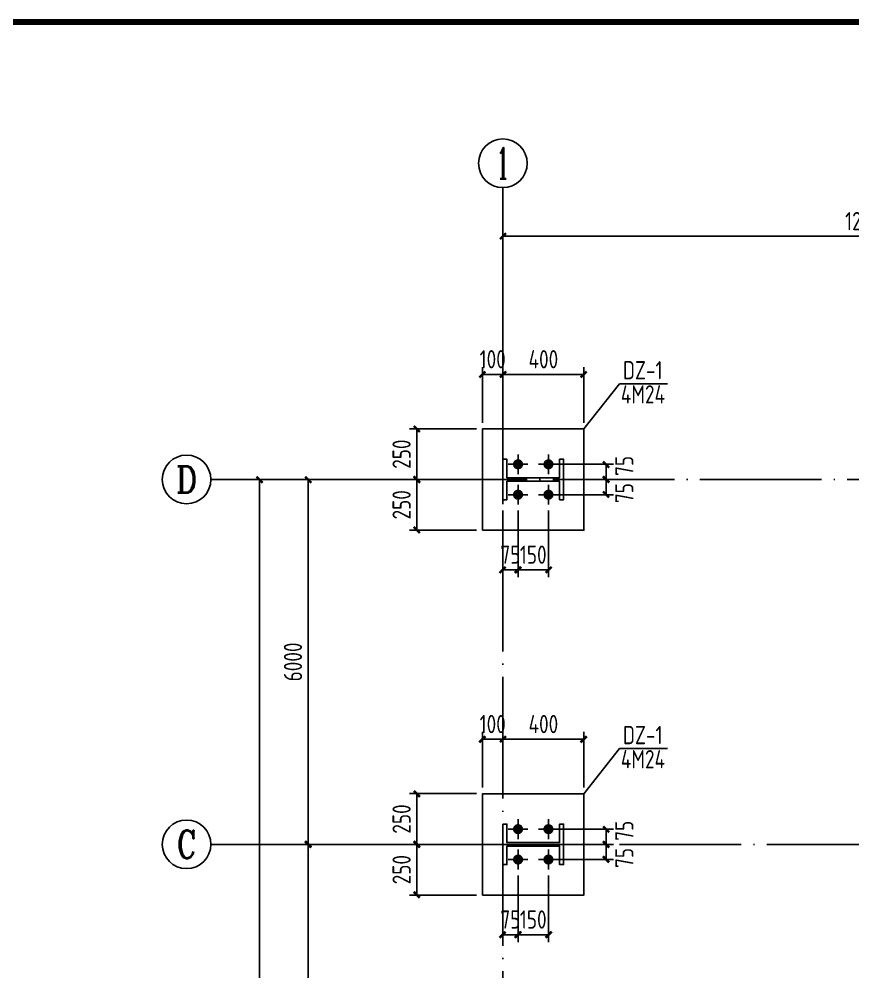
# Model space of a CAD drawing. Header units: millimetres. Extents: x 865974 to 875117, y 41124 to 44891.
# Drawn here: x 867180.5 to 867317.6, y 41551.4 to 41708.1 of the extents above; entities that cross this region are included whole.
import ezdxf
from ezdxf.enums import TextEntityAlignment as Align

# ---------------------------------------------------------------- set-up
doc = ezdxf.new("R2010")
doc.units = ezdxf.units.MM
doc.header["$LTSCALE"] = 1000
doc.header["$MEASUREMENT"] = 0
doc.linetypes.add('DOTE', pattern=[2.42, 2, -0.2, 0.02, -0.2])
for name, color, linetype in [('AXIS', 3, 'Continuous'), ('AXIS_TEXT', 7, 'Continuous'), ('DIM', 7, 'Continuous'), ('DOTE', 1, 'DOTE'), ('M_Prof', 2, 'Continuous'), ('柱集中标注', 2, 'Continuous'), ('标注', 7, 'Continuous'), ('檩条', 34, 'Continuous')]:
    doc.layers.add(name, color=color, linetype=linetype)
doc.styles.add('_TCH_AXIS', font='COMPLEX', dxfattribs={"bigfont": 'GBCBIG'})
doc.styles.add('COMPLEX', font='COMPLEX')
doc.styles.add('GBHZ', font='gbenor.shx', dxfattribs={"width": 0.9, "bigfont": 'gbcbig.shx'})
doc.dimstyles.new('Y100', dxfattribs={"dimscale": 0, "dimtxt": 3, "dimasz": 0.01, "dimexe": 1.2, "dimexo": 2, "dimgap": 1, "dimtad": 1, "dimdec": 0, "dimlfac": 100, "dimzin": 0, "dimdsep": 46, "dimtxsty": 'GBHZ', "dimblk": 'DX', "dimcen": 0.09, "dimdle": 1, "dimclrd": 7, "dimclre": 7, "dimclrt": 7, "dimadec": 0, "dimazin": 0, "dimtfac": 1, "dimtdec": 0, "dimtix": 1, "dimtmove": 2, "dimatfit": 3, "dimldrblk": 'DX', "dimfxl": 0, "dimtolj": 1, "dimtzin": 0, "dimarcsym": 0})
doc.dimstyles.new('Y30', dxfattribs={"dimscale": 0, "dimtxt": 3, "dimasz": 0.01, "dimexe": 1.2, "dimexo": 1, "dimgap": 1, "dimtad": 1, "dimdec": 0, "dimlfac": 30, "dimzin": 0, "dimdsep": 46, "dimtxsty": 'GBHZ', "dimblk1": 'DX', "dimblk2": 'DX', "dimsah": 1, "dimcen": 0.09, "dimdle": 1, "dimadec": 0, "dimazin": 0, "dimtfac": 1, "dimtdec": 0, "dimtix": 1, "dimtmove": 2, "dimatfit": 3, "dimldrblk": 'DX', "dimfxl": 0, "dimtolj": 1, "dimtzin": 0, "dimarcsym": 0})

# ---------------------------------------------------------------- blocks, each defined once
blk = doc.blocks.new('_AXISO')
blk.add_circle((0, 0), 0.5)
at = {"layer": 'AXIS_TEXT', "style": 'COMPLEX', "width": 1.041667}
blk.add_attdef('A', text='', height=0.56, dxfattribs=at).set_placement((-0.25, -0.28), (0.25, -0.28), align=Align.FIT)
blk = doc.blocks.new('DX')
at = {"color": 0, "linetype": 'ByBlock', "const_width": 40}
blk.add_lwpolyline([(-54, -51), (46, 49)], dxfattribs=at)
blk = doc.blocks.new('*D611')
at = {"layer": 'Defpoints', "color": 0, "transparency": 16777216}
for p in [(867228.07, 41572.38), (867244.07, 41572.38), (867244.07, 41512.38)]:
    blk.add_point(p, dxfattribs=at)
at = {"layer": '标注', "color": 7, "lineweight": -2, "transparency": 16777216}
for p, q in [((867242.07, 41572.38), (867226.87, 41572.38)), ((867228.07, 41512.39), (867228.07, 41572.37)), ((867242.07, 41512.38), (867226.87, 41512.38))]:
    blk.add_line(p, q, dxfattribs=at)
at = {"layer": '标注', "color": 7, "lineweight": -2, "transparency": 16777216, "xscale": 0.01, "yscale": 0.01, "zscale": 0.01}
for p, rotation in [((867228.07, 41572.38), 90), ((867228.07, 41512.38), 270)]:
    blk.add_blockref('DX', p, dxfattribs=dict(at, rotation=rotation))
at = {"layer": '标注', "color": 7, "transparency": 16777216, "insert": (867225.57, 41542.38), "char_height": 3, "attachment_point": 5, "rotation": 90, "style": 'GBHZ'}
blk.add_mtext('\\A1;6000', dxfattribs=at)
blk = doc.blocks.new('*D612')
at = {"layer": 'Defpoints', "color": 0, "transparency": 16777216}
for p in [(867228.07, 41632.38), (867244.07, 41632.38), (867244.07, 41572.38)]:
    blk.add_point(p, dxfattribs=at)
at = {"layer": '标注', "color": 7, "lineweight": -2, "transparency": 16777216}
for p, q in [((867242.07, 41632.38), (867226.87, 41632.38)), ((867228.07, 41572.39), (867228.07, 41632.37)), ((867242.07, 41572.38), (867226.87, 41572.38))]:
    blk.add_line(p, q, dxfattribs=at)
at = {"layer": '标注', "color": 7, "lineweight": -2, "transparency": 16777216, "xscale": 0.01, "yscale": 0.01, "zscale": 0.01}
for p, rotation in [((867228.07, 41632.38), 90), ((867228.07, 41572.38), 270)]:
    blk.add_blockref('DX', p, dxfattribs=dict(at, rotation=rotation))
at = {"layer": '标注', "color": 7, "transparency": 16777216, "insert": (867225.57, 41602.38), "char_height": 3, "attachment_point": 5, "rotation": 90, "style": 'GBHZ'}
blk.add_mtext('\\A1;6000', dxfattribs=at)
blk = doc.blocks.new('*D613')
at = {"layer": 'Defpoints', "color": 0, "transparency": 16777216}
for p in [(867244.07, 41632.38), (867220.07, 41452.38), (867244.07, 41452.38)]:
    blk.add_point(p, dxfattribs=at)
at = {"layer": '标注', "color": 7, "lineweight": -2, "transparency": 16777216}
for p, q in [((867242.07, 41632.38), (867218.87, 41632.38)), ((867220.07, 41632.37), (867220.07, 41452.39)), ((867242.07, 41452.38), (867218.87, 41452.38))]:
    blk.add_line(p, q, dxfattribs=at)
at = {"layer": '标注', "color": 7, "lineweight": -2, "transparency": 16777216, "xscale": 0.01, "yscale": 0.01, "zscale": 0.01}
for p, rotation in [((867220.07, 41632.38), 90), ((867220.07, 41452.38), 270)]:
    blk.add_blockref('DX', p, dxfattribs=dict(at, rotation=rotation))
at = {"layer": '标注', "color": 7, "transparency": 16777216, "insert": (867217.57, 41542.38), "char_height": 3, "attachment_point": 5, "rotation": 90, "style": 'GBHZ'}
blk.add_mtext('\\A1;18000', dxfattribs=at)
blk = doc.blocks.new('*D619')
at = {"layer": 'Defpoints', "color": 0, "transparency": 16777216}
for p in [(867380.07, 41672.38), (867260.07, 41650.05), (867380.07, 41650.05)]:
    blk.add_point(p, dxfattribs=at)
at = {"layer": '标注', "color": 7, "lineweight": -2, "transparency": 16777216}
for p, q in [((867260.07, 41652.05), (867260.07, 41673.58)), ((867380.07, 41652.05), (867380.07, 41673.58)), ((867260.08, 41672.38), (867380.06, 41672.38))]:
    blk.add_line(p, q, dxfattribs=at)
at = {"layer": '标注', "color": 7, "lineweight": -2, "transparency": 16777216, "xscale": 0.01, "yscale": 0.01, "zscale": 0.01, "rotation": 180}
blk.add_blockref('DX', (867260.07, 41672.38), dxfattribs=at)
at = {"layer": '标注', "color": 7, "lineweight": -2, "transparency": 16777216, "xscale": 0.01, "yscale": 0.01, "zscale": 0.01}
blk.add_blockref('DX', (867380.07, 41672.38), dxfattribs=at)
at = {"layer": '标注', "color": 7, "transparency": 16777216, "insert": (867320.07, 41674.88), "char_height": 3, "attachment_point": 5, "style": 'GBHZ'}
blk.add_mtext('\\A1;12000', dxfattribs=at)
blk = doc.blocks.new('*D715')
at = {"layer": 'Defpoints', "color": 0, "transparency": 16777216}
for p in [(867260.07, 41589.66), (867260.07, 41580.72), (867273.41, 41580.72)]:
    blk.add_point(p, dxfattribs=at)
at = {"layer": 'DIM', "color": 0, "lineweight": -2, "transparency": 16777216}
for p, q in [((867260.07, 41581.72), (867260.07, 41590.86)), ((867273.4, 41589.66), (867260.08, 41589.66)), ((867273.41, 41581.72), (867273.41, 41590.86))]:
    blk.add_line(p, q, dxfattribs=at)
at = {"layer": 'DIM', "color": 0, "lineweight": -2, "transparency": 16777216, "xscale": 0.01, "yscale": 0.01, "zscale": 0.01, "rotation": 180}
blk.add_blockref('DX', (867260.07, 41589.66), dxfattribs=at)
at = {"layer": 'DIM', "color": 0, "lineweight": -2, "transparency": 16777216, "xscale": 0.01, "yscale": 0.01, "zscale": 0.01}
blk.add_blockref('DX', (867273.41, 41589.66), dxfattribs=at)
at = {"layer": 'DIM', "color": 0, "transparency": 16777216, "insert": (867266.74, 41592.16), "char_height": 3, "attachment_point": 5, "style": 'GBHZ'}
blk.add_mtext('\\A1;400', dxfattribs=at)
blk = doc.blocks.new('*D716')
at = {"layer": 'Defpoints', "color": 0, "transparency": 16777216}
for p in [(867256.74, 41589.66), (867256.74, 41580.72), (867260.07, 41580.72)]:
    blk.add_point(p, dxfattribs=at)
at = {"layer": 'DIM', "color": 0, "lineweight": -2, "transparency": 16777216}
for p, q in [((867256.73, 41589.66), (867256.72, 41589.66)), ((867256.74, 41581.72), (867256.74, 41590.86)), ((867260.07, 41589.66), (867256.74, 41589.66)), ((867260.07, 41581.72), (867260.07, 41590.86)), ((867260.08, 41589.66), (867260.09, 41589.66))]:
    blk.add_line(p, q, dxfattribs=at)
at = {"layer": 'DIM', "color": 0, "lineweight": -2, "transparency": 16777216, "xscale": 0.01, "yscale": 0.01, "zscale": 0.01}
blk.add_blockref('DX', (867256.74, 41589.66), dxfattribs=at)
at = {"layer": 'DIM', "color": 0, "lineweight": -2, "transparency": 16777216, "xscale": 0.01, "yscale": 0.01, "zscale": 0.01, "rotation": 180}
blk.add_blockref('DX', (867260.07, 41589.66), dxfattribs=at)
at = {"layer": 'DIM', "color": 0, "transparency": 16777216, "insert": (867258.41, 41592.16), "char_height": 3, "attachment_point": 5, "style": 'GBHZ'}
blk.add_mtext('\\A1;100', dxfattribs=at)
blk = doc.blocks.new('*D717')
at = {"layer": 'Defpoints', "color": 0, "transparency": 16777216}
for p in [(867256.74, 41580.72), (867245.93, 41572.38), (867256.74, 41572.38)]:
    blk.add_point(p, dxfattribs=at)
at = {"layer": 'DIM', "color": 0, "lineweight": -2, "transparency": 16777216}
for p, q in [((867255.74, 41580.72), (867244.73, 41580.72)), ((867245.93, 41580.71), (867245.93, 41572.39)), ((867255.74, 41572.38), (867244.73, 41572.38))]:
    blk.add_line(p, q, dxfattribs=at)
at = {"layer": 'DIM', "color": 0, "lineweight": -2, "transparency": 16777216, "xscale": 0.01, "yscale": 0.01, "zscale": 0.01}
for p, rotation in [((867245.93, 41580.72), 90), ((867245.93, 41572.38), 270)]:
    blk.add_blockref('DX', p, dxfattribs=dict(at, rotation=rotation))
at = {"layer": 'DIM', "color": 0, "transparency": 16777216, "insert": (867243.43, 41576.55), "char_height": 3, "attachment_point": 5, "rotation": 90, "style": 'GBHZ'}
blk.add_mtext('\\A1;250', dxfattribs=at)
blk = doc.blocks.new('*D718')
at = {"layer": 'Defpoints', "color": 0, "transparency": 16777216}
for p in [(867256.74, 41572.38), (867245.93, 41564.05), (867256.74, 41564.05)]:
    blk.add_point(p, dxfattribs=at)
at = {"layer": 'DIM', "color": 0, "lineweight": -2, "transparency": 16777216}
for p, q in [((867255.74, 41572.38), (867244.73, 41572.38)), ((867245.93, 41572.37), (867245.93, 41564.06)), ((867255.74, 41564.05), (867244.73, 41564.05))]:
    blk.add_line(p, q, dxfattribs=at)
at = {"layer": 'DIM', "color": 0, "lineweight": -2, "transparency": 16777216, "xscale": 0.01, "yscale": 0.01, "zscale": 0.01}
for p, rotation in [((867245.93, 41572.38), 90), ((867245.93, 41564.05), 270)]:
    blk.add_blockref('DX', p, dxfattribs=dict(at, rotation=rotation))
at = {"layer": 'DIM', "color": 0, "transparency": 16777216, "insert": (867243.43, 41568.22), "char_height": 3, "attachment_point": 5, "rotation": 90, "style": 'GBHZ'}
blk.add_mtext('\\A1;250', dxfattribs=at)
blk = doc.blocks.new('*D719')
at = {"layer": 'Defpoints', "color": 0, "transparency": 16777216}
for p in [(867268.01, 41574.88), (867277.05, 41574.88), (867268.01, 41572.38)]:
    blk.add_point(p, dxfattribs=at)
at = {"layer": 'DIM', "color": 0, "lineweight": -2, "transparency": 16777216}
for p, q in [((867269.01, 41574.88), (867278.25, 41574.88)), ((867277.05, 41572.39), (867277.05, 41574.87)), ((867269.01, 41572.38), (867278.25, 41572.38))]:
    blk.add_line(p, q, dxfattribs=at)
at = {"layer": 'DIM', "color": 0, "lineweight": -2, "transparency": 16777216, "xscale": 0.01, "yscale": 0.01, "zscale": 0.01}
for p, rotation in [((867277.05, 41574.88), 90), ((867277.05, 41572.38), 270)]:
    blk.add_blockref('DX', p, dxfattribs=dict(at, rotation=rotation))
at = {"layer": 'DIM', "color": 0, "transparency": 16777216, "insert": (867280.05, 41574.62), "char_height": 3, "attachment_point": 5, "rotation": 90, "style": 'GBHZ'}
blk.add_mtext('\\A1;75', dxfattribs=at)
blk = doc.blocks.new('*D720')
at = {"layer": 'Defpoints', "color": 0, "transparency": 16777216}
for p in [(867268.01, 41572.38), (867268.01, 41569.88), (867277.05, 41569.88)]:
    blk.add_point(p, dxfattribs=at)
at = {"layer": 'DIM', "color": 0, "lineweight": -2, "transparency": 16777216}
for p, q in [((867269.01, 41572.38), (867278.25, 41572.38)), ((867277.05, 41572.37), (867277.05, 41569.89)), ((867269.01, 41569.88), (867278.25, 41569.88))]:
    blk.add_line(p, q, dxfattribs=at)
at = {"layer": 'DIM', "color": 0, "lineweight": -2, "transparency": 16777216, "xscale": 0.01, "yscale": 0.01, "zscale": 0.01}
for p, rotation in [((867277.05, 41572.38), 90), ((867277.05, 41569.88), 270)]:
    blk.add_blockref('DX', p, dxfattribs=dict(at, rotation=rotation))
at = {"layer": 'DIM', "color": 0, "transparency": 16777216, "insert": (867280.05, 41570.15), "char_height": 3, "attachment_point": 5, "rotation": 90, "style": 'GBHZ'}
blk.add_mtext('\\A1;75', dxfattribs=at)
blk = doc.blocks.new('*D721')
at = {"layer": 'Defpoints', "color": 0, "transparency": 16777216}
for p in [(867262.57, 41568.26), (867267.57, 41568.26), (867262.57, 41557.52)]:
    blk.add_point(p, dxfattribs=at)
at = {"layer": '标注', "color": 0, "lineweight": -2, "transparency": 16777216}
for p, q in [((867262.57, 41567.26), (867262.57, 41556.32)), ((867267.57, 41567.26), (867267.57, 41556.32)), ((867262.56, 41557.52), (867262.55, 41557.52)), ((867267.57, 41557.52), (867262.57, 41557.52)), ((867267.58, 41557.52), (867267.59, 41557.52))]:
    blk.add_line(p, q, dxfattribs=at)
at = {"layer": '标注', "color": 0, "lineweight": -2, "transparency": 16777216, "xscale": 0.01, "yscale": 0.01, "zscale": 0.01}
blk.add_blockref('DX', (867262.57, 41557.52), dxfattribs=at)
at = {"layer": '标注', "color": 0, "lineweight": -2, "transparency": 16777216, "xscale": 0.01, "yscale": 0.01, "zscale": 0.01, "rotation": 180}
blk.add_blockref('DX', (867267.57, 41557.52), dxfattribs=at)
at = {"layer": '标注', "color": 0, "transparency": 16777216, "insert": (867265.07, 41560.02), "char_height": 3, "attachment_point": 5, "style": 'GBHZ'}
blk.add_mtext('\\A1;150', dxfattribs=at)
blk = doc.blocks.new('*D722')
at = {"layer": 'Defpoints', "color": 0, "transparency": 16777216}
for p in [(867260.07, 41568.26), (867262.57, 41568.26), (867260.07, 41557.52)]:
    blk.add_point(p, dxfattribs=at)
at = {"layer": '标注', "color": 0, "lineweight": -2, "transparency": 16777216}
for p, q in [((867260.07, 41567.26), (867260.07, 41556.32)), ((867262.57, 41567.26), (867262.57, 41556.32)), ((867260.06, 41557.52), (867260.05, 41557.52)), ((867262.57, 41557.52), (867260.07, 41557.52)), ((867262.58, 41557.52), (867262.59, 41557.52))]:
    blk.add_line(p, q, dxfattribs=at)
at = {"layer": '标注', "color": 0, "lineweight": -2, "transparency": 16777216, "xscale": 0.01, "yscale": 0.01, "zscale": 0.01}
blk.add_blockref('DX', (867260.07, 41557.52), dxfattribs=at)
at = {"layer": '标注', "color": 0, "lineweight": -2, "transparency": 16777216, "xscale": 0.01, "yscale": 0.01, "zscale": 0.01, "rotation": 180}
blk.add_blockref('DX', (867262.57, 41557.52), dxfattribs=at)
at = {"layer": '标注', "color": 0, "transparency": 16777216, "insert": (867261.32, 41560.02), "char_height": 3, "attachment_point": 5, "style": 'GBHZ'}
blk.add_mtext('\\A1;75', dxfattribs=at)
blk = doc.blocks.new('*D731')
at = {"layer": 'Defpoints', "color": 0, "transparency": 16777216}
for p in [(867260.07, 41649.66), (867260.07, 41640.72), (867273.41, 41640.72)]:
    blk.add_point(p, dxfattribs=at)
at = {"layer": 'DIM', "color": 0, "lineweight": -2, "transparency": 16777216}
for p, q in [((867260.07, 41641.72), (867260.07, 41650.86)), ((867273.41, 41641.72), (867273.41, 41650.86)), ((867273.4, 41649.66), (867260.08, 41649.66))]:
    blk.add_line(p, q, dxfattribs=at)
at = {"layer": 'DIM', "color": 0, "lineweight": -2, "transparency": 16777216, "xscale": 0.01, "yscale": 0.01, "zscale": 0.01, "rotation": 180}
blk.add_blockref('DX', (867260.07, 41649.66), dxfattribs=at)
at = {"layer": 'DIM', "color": 0, "lineweight": -2, "transparency": 16777216, "xscale": 0.01, "yscale": 0.01, "zscale": 0.01}
blk.add_blockref('DX', (867273.41, 41649.66), dxfattribs=at)
at = {"layer": 'DIM', "color": 0, "transparency": 16777216, "insert": (867266.74, 41652.16), "char_height": 3, "attachment_point": 5, "style": 'GBHZ'}
blk.add_mtext('\\A1;400', dxfattribs=at)
blk = doc.blocks.new('*D732')
at = {"layer": 'Defpoints', "color": 0, "transparency": 16777216}
for p in [(867256.74, 41649.66), (867256.74, 41640.72), (867260.07, 41640.72)]:
    blk.add_point(p, dxfattribs=at)
at = {"layer": 'DIM', "color": 0, "lineweight": -2, "transparency": 16777216}
for p, q in [((867256.74, 41641.72), (867256.74, 41650.86)), ((867260.07, 41641.72), (867260.07, 41650.86)), ((867256.73, 41649.66), (867256.72, 41649.66)), ((867260.07, 41649.66), (867256.74, 41649.66)), ((867260.08, 41649.66), (867260.09, 41649.66))]:
    blk.add_line(p, q, dxfattribs=at)
at = {"layer": 'DIM', "color": 0, "lineweight": -2, "transparency": 16777216, "xscale": 0.01, "yscale": 0.01, "zscale": 0.01}
blk.add_blockref('DX', (867256.74, 41649.66), dxfattribs=at)
at = {"layer": 'DIM', "color": 0, "lineweight": -2, "transparency": 16777216, "xscale": 0.01, "yscale": 0.01, "zscale": 0.01, "rotation": 180}
blk.add_blockref('DX', (867260.07, 41649.66), dxfattribs=at)
at = {"layer": 'DIM', "color": 0, "transparency": 16777216, "insert": (867258.41, 41652.16), "char_height": 3, "attachment_point": 5, "style": 'GBHZ'}
blk.add_mtext('\\A1;100', dxfattribs=at)
blk = doc.blocks.new('*D733')
at = {"layer": 'Defpoints', "color": 0, "transparency": 16777216}
for p in [(867256.74, 41640.72), (867245.93, 41632.38), (867256.74, 41632.38)]:
    blk.add_point(p, dxfattribs=at)
at = {"layer": 'DIM', "color": 0, "lineweight": -2, "transparency": 16777216}
for p, q in [((867255.74, 41640.72), (867244.73, 41640.72)), ((867245.93, 41640.71), (867245.93, 41632.39)), ((867255.74, 41632.38), (867244.73, 41632.38))]:
    blk.add_line(p, q, dxfattribs=at)
at = {"layer": 'DIM', "color": 0, "lineweight": -2, "transparency": 16777216, "xscale": 0.01, "yscale": 0.01, "zscale": 0.01}
for p, rotation in [((867245.93, 41640.72), 90), ((867245.93, 41632.38), 270)]:
    blk.add_blockref('DX', p, dxfattribs=dict(at, rotation=rotation))
at = {"layer": 'DIM', "color": 0, "transparency": 16777216, "insert": (867243.43, 41636.55), "char_height": 3, "attachment_point": 5, "rotation": 90, "style": 'GBHZ'}
blk.add_mtext('\\A1;250', dxfattribs=at)
blk = doc.blocks.new('*D734')
at = {"layer": 'Defpoints', "color": 0, "transparency": 16777216}
for p in [(867256.74, 41632.38), (867245.93, 41624.05), (867256.74, 41624.05)]:
    blk.add_point(p, dxfattribs=at)
at = {"layer": 'DIM', "color": 0, "lineweight": -2, "transparency": 16777216}
for p, q in [((867255.74, 41632.38), (867244.73, 41632.38)), ((867245.93, 41632.37), (867245.93, 41624.06)), ((867255.74, 41624.05), (867244.73, 41624.05))]:
    blk.add_line(p, q, dxfattribs=at)
at = {"layer": 'DIM', "color": 0, "lineweight": -2, "transparency": 16777216, "xscale": 0.01, "yscale": 0.01, "zscale": 0.01}
for p, rotation in [((867245.93, 41632.38), 90), ((867245.93, 41624.05), 270)]:
    blk.add_blockref('DX', p, dxfattribs=dict(at, rotation=rotation))
at = {"layer": 'DIM', "color": 0, "transparency": 16777216, "insert": (867243.43, 41628.22), "char_height": 3, "attachment_point": 5, "rotation": 90, "style": 'GBHZ'}
blk.add_mtext('\\A1;250', dxfattribs=at)
blk = doc.blocks.new('*D735')
at = {"layer": 'Defpoints', "color": 0, "transparency": 16777216}
for p in [(867268.01, 41634.88), (867277.05, 41634.88), (867268.01, 41632.38)]:
    blk.add_point(p, dxfattribs=at)
at = {"layer": 'DIM', "color": 0, "lineweight": -2, "transparency": 16777216}
for p, q in [((867269.01, 41634.88), (867278.25, 41634.88)), ((867277.05, 41632.39), (867277.05, 41634.87)), ((867269.01, 41632.38), (867278.25, 41632.38))]:
    blk.add_line(p, q, dxfattribs=at)
at = {"layer": 'DIM', "color": 0, "lineweight": -2, "transparency": 16777216, "xscale": 0.01, "yscale": 0.01, "zscale": 0.01}
for p, rotation in [((867277.05, 41634.88), 90), ((867277.05, 41632.38), 270)]:
    blk.add_blockref('DX', p, dxfattribs=dict(at, rotation=rotation))
at = {"layer": 'DIM', "color": 0, "transparency": 16777216, "insert": (867280.05, 41634.62), "char_height": 3, "attachment_point": 5, "rotation": 90, "style": 'GBHZ'}
blk.add_mtext('\\A1;75', dxfattribs=at)
blk = doc.blocks.new('*D736')
at = {"layer": 'Defpoints', "color": 0, "transparency": 16777216}
for p in [(867268.01, 41632.38), (867268.01, 41629.88), (867277.05, 41629.88)]:
    blk.add_point(p, dxfattribs=at)
at = {"layer": 'DIM', "color": 0, "lineweight": -2, "transparency": 16777216}
for p, q in [((867269.01, 41632.38), (867278.25, 41632.38)), ((867277.05, 41632.37), (867277.05, 41629.89)), ((867269.01, 41629.88), (867278.25, 41629.88))]:
    blk.add_line(p, q, dxfattribs=at)
at = {"layer": 'DIM', "color": 0, "lineweight": -2, "transparency": 16777216, "xscale": 0.01, "yscale": 0.01, "zscale": 0.01}
for p, rotation in [((867277.05, 41632.38), 90), ((867277.05, 41629.88), 270)]:
    blk.add_blockref('DX', p, dxfattribs=dict(at, rotation=rotation))
at = {"layer": 'DIM', "color": 0, "transparency": 16777216, "insert": (867280.05, 41630.15), "char_height": 3, "attachment_point": 5, "rotation": 90, "style": 'GBHZ'}
blk.add_mtext('\\A1;75', dxfattribs=at)
blk = doc.blocks.new('*D737')
at = {"layer": 'Defpoints', "color": 0, "transparency": 16777216}
for p in [(867262.57, 41628.26), (867267.57, 41628.26), (867262.57, 41617.52)]:
    blk.add_point(p, dxfattribs=at)
at = {"layer": '标注', "color": 0, "lineweight": -2, "transparency": 16777216}
for p, q in [((867262.57, 41627.26), (867262.57, 41616.32)), ((867267.57, 41627.26), (867267.57, 41616.32)), ((867262.56, 41617.52), (867262.55, 41617.52)), ((867267.57, 41617.52), (867262.57, 41617.52)), ((867267.58, 41617.52), (867267.59, 41617.52))]:
    blk.add_line(p, q, dxfattribs=at)
at = {"layer": '标注', "color": 0, "lineweight": -2, "transparency": 16777216, "xscale": 0.01, "yscale": 0.01, "zscale": 0.01}
blk.add_blockref('DX', (867262.57, 41617.52), dxfattribs=at)
at = {"layer": '标注', "color": 0, "lineweight": -2, "transparency": 16777216, "xscale": 0.01, "yscale": 0.01, "zscale": 0.01, "rotation": 180}
blk.add_blockref('DX', (867267.57, 41617.52), dxfattribs=at)
at = {"layer": '标注', "color": 0, "transparency": 16777216, "insert": (867265.07, 41620.02), "char_height": 3, "attachment_point": 5, "style": 'GBHZ'}
blk.add_mtext('\\A1;150', dxfattribs=at)
blk = doc.blocks.new('*D738')
at = {"layer": 'Defpoints', "color": 0, "transparency": 16777216}
for p in [(867260.07, 41628.26), (867262.57, 41628.26), (867260.07, 41617.52)]:
    blk.add_point(p, dxfattribs=at)
at = {"layer": '标注', "color": 0, "lineweight": -2, "transparency": 16777216}
for p, q in [((867260.07, 41627.26), (867260.07, 41616.32)), ((867262.57, 41627.26), (867262.57, 41616.32)), ((867260.06, 41617.52), (867260.05, 41617.52)), ((867262.57, 41617.52), (867260.07, 41617.52)), ((867262.58, 41617.52), (867262.59, 41617.52))]:
    blk.add_line(p, q, dxfattribs=at)
at = {"layer": '标注', "color": 0, "lineweight": -2, "transparency": 16777216, "xscale": 0.01, "yscale": 0.01, "zscale": 0.01}
blk.add_blockref('DX', (867260.07, 41617.52), dxfattribs=at)
at = {"layer": '标注', "color": 0, "lineweight": -2, "transparency": 16777216, "xscale": 0.01, "yscale": 0.01, "zscale": 0.01, "rotation": 180}
blk.add_blockref('DX', (867262.57, 41617.52), dxfattribs=at)
at = {"layer": '标注', "color": 0, "transparency": 16777216, "insert": (867261.32, 41620.02), "char_height": 3, "attachment_point": 5, "style": 'GBHZ'}
blk.add_mtext('\\A1;75', dxfattribs=at)

msp = doc.modelspace()

# ---------------------------------------------------------------- linework, layer by layer
for p, q in [((867262.575, 41633.259), (867262.575, 41636.509)), ((867267.575, 41633.259), (867267.575, 41636.509)), ((867260.95, 41634.884), (867264.2, 41634.884)), ((867265.95, 41634.884), (867269.2, 41634.884)), ((867262.575, 41628.259), (867262.575, 41631.509)), ((867267.575, 41628.259), (867267.575, 41631.509)), ((867260.95, 41629.884), (867264.2, 41629.884)), ((867265.95, 41629.884), (867269.2, 41629.884)), ((867262.575, 41573.259), (867262.575, 41576.509)), ((867267.575, 41573.259), (867267.575, 41576.509)), ((867260.95, 41574.884), (867264.2, 41574.884)), ((867265.95, 41574.884), (867269.2, 41574.884)), ((867262.575, 41568.259), (867262.575, 41571.509)), ((867267.575, 41568.259), (867267.575, 41571.509)), ((867260.95, 41569.884), (867264.2, 41569.884)), ((867265.95, 41569.884), (867269.2, 41569.884))]:
    msp.add_line(p, q)
at = {"color": 0, "const_width": 1}
msp.add_lwpolyline([(867718.912, 41133.604), (866912.912, 41133.604), (866912.912, 41707.604), (867718.912, 41707.604)], close=True, dxfattribs=at)
for points in [[(867256.741, 41624.05), (867273.408, 41624.05), (867273.408, 41640.717), (867256.741, 41640.717)], [(867256.741, 41564.05), (867273.408, 41564.05), (867273.408, 41580.717), (867256.741, 41580.717)]]:
    msp.add_lwpolyline(points, close=True)
at = {"layer": 'AXIS', "color": 0}
for p, q in [((867260.075, 41650.05), (867260.075, 41680.384)), ((867244.075, 41632.384), (867212.075, 41632.384)), ((867244.075, 41572.384), (867212.075, 41572.384))]:
    msp.add_line(p, q, dxfattribs=at)
at = {"layer": 'DIM', "const_width": 0.833}
for points in [[(867262.575, 41635.3, 1), (867262.575, 41634.467, 1)], [(867267.575, 41635.3, 1), (867267.575, 41634.467, 1)], [(867262.575, 41630.3, 1), (867262.575, 41629.467, 1)], [(867267.575, 41630.3, 1), (867267.575, 41629.467, 1)], [(867262.575, 41575.3, 1), (867262.575, 41574.467, 1)], [(867267.575, 41575.3, 1), (867267.575, 41574.467, 1)], [(867262.575, 41570.3, 1), (867262.575, 41569.467, 1)], [(867267.575, 41570.3, 1), (867267.575, 41569.467, 1)]]:
    msp.add_lwpolyline(points, format="xyb", close=True, dxfattribs=at)
at = {"layer": 'DOTE', "linetype": 'DOTE', "ltscale": 0.01}
for p, q in [((867260.075, 41434.717), (867260.075, 41650.05)), ((867244.075, 41632.384), (867396.075, 41632.384)), ((867396.075, 41572.384), (867244.075, 41572.384))]:
    msp.add_line(p, q, dxfattribs=at)
at = {"layer": 'M_Prof'}
for points in [[(867260.075, 41635.717), (867260.075, 41629.05), (867260.741, 41629.05), (867260.741, 41632.084), (867269.408, 41632.084), (867269.408, 41629.05), (867270.075, 41629.05), (867270.075, 41635.717), (867269.408, 41635.717), (867269.408, 41632.684), (867260.741, 41632.684), (867260.741, 41635.717)], [(867260.075, 41575.717), (867260.075, 41569.05), (867260.741, 41569.05), (867260.741, 41572.084), (867269.408, 41572.084), (867269.408, 41569.05), (867270.075, 41569.05), (867270.075, 41575.717), (867269.408, 41575.717), (867269.408, 41572.684), (867260.741, 41572.684), (867260.741, 41575.717)]]:
    msp.add_lwpolyline(points, close=True, dxfattribs=at)
at = {"layer": '檩条'}
for p, q in [((867273.408, 41640.717), (867279.231, 41648.136)), ((867287.128, 41648.136), (867279.231, 41648.136)), ((867273.408, 41580.717), (867279.231, 41588.136)), ((867287.128, 41588.136), (867279.231, 41588.136))]:
    msp.add_line(p, q, dxfattribs=at)

# ---------------------------------------------------------------- block references
at = {"layer": 'AXIS', "color": 0}
ref = msp.add_blockref('_AXISO', (867260.075, 41684.384), dxfattribs=dict(at, xscale=-8, yscale=8, zscale=8, rotation=180))
ref.add_attrib('A', '1', dxfattribs={"layer": 'AXIS_TEXT', "color": 0, "height": 5.147, "style": '_TCH_AXIS'}).set_placement((867258.972, 41681.81), (867261.178, 41681.81), align=Align.FIT)
ref = msp.add_blockref('_AXISO', (867208.075, 41632.384), dxfattribs=dict(at, xscale=8, yscale=8, zscale=8))
ref.add_attrib('A', 'D', dxfattribs={"layer": 'AXIS_TEXT', "color": 0, "height": 4.353, "style": '_TCH_AXIS'}).set_placement((867206.313, 41630.207), (867209.836, 41630.207), align=Align.FIT)
ref = msp.add_blockref('_AXISO', (867208.075, 41572.384), dxfattribs=dict(at, xscale=8, yscale=8, zscale=8))
ref.add_attrib('A', 'C', dxfattribs={"layer": 'AXIS_TEXT', "color": 0, "height": 4.557, "style": '_TCH_AXIS'}).set_placement((867206.447, 41570.105), (867209.702, 41570.105), align=Align.FIT)

# ---------------------------------------------------------------- texts
at = {"layer": '柱集中标注', "style": 'GBHZ', "width": 0.9}
for s, p in [('DZ-1', (867279.812, 41648.857)), ('4M24', (867279.472, 41644.886)), ('DZ-1', (867279.812, 41588.857)), ('4M24', (867279.472, 41584.886))]:
    msp.add_text(s, height=3, dxfattribs=at).set_placement(p)

# ---------------------------------------------------------------- dimensions: what is measured, and where the dimension line sits
at = {"layer": 'DIM'}
for base, p1, p2, angle, picture, middle in [((867256.741, 41649.662), (867260.075, 41640.717), (867256.741, 41640.717), 180, '*D732', (867258.408, 41652.162)), ((867260.075, 41649.662), (867273.408, 41640.717), (867260.075, 41640.717), 180, '*D731', (867266.741, 41652.162)), ((867245.934, 41632.384), (867256.741, 41640.717), (867256.741, 41632.384), 270, '*D733', (867243.434, 41636.55)), ((867245.934, 41624.05), (867256.741, 41632.384), (867256.741, 41624.05), 270, '*D734', (867243.434, 41628.217)), ((867256.741, 41589.662), (867260.075, 41580.717), (867256.741, 41580.717), 180, '*D716', (867258.408, 41592.162)), ((867260.075, 41589.662), (867273.408, 41580.717), (867260.075, 41580.717), 180, '*D715', (867266.741, 41592.162)), ((867245.934, 41572.384), (867256.741, 41580.717), (867256.741, 41572.384), 270, '*D717', (867243.434, 41576.55)), ((867245.934, 41564.05), (867256.741, 41572.384), (867256.741, 41564.05), 270, '*D718', (867243.434, 41568.217))]:
    dim = msp.add_linear_dim(base=base, p1=p1, p2=p2, angle=angle, dimstyle='Y30', override={"dimscale": 1}, dxfattribs=at)
    dim.commit()
    dim.dimension.update_dxf_attribs({"geometry": picture, "text_midpoint": middle})
for base, p1, p2, angle, picture, middle in [((867277.053, 41634.884), (867268.009, 41632.384), (867268.009, 41634.884), 270, '*D735', (867280.046, 41634.622)), ((867277.053, 41629.884), (867268.009, 41632.384), (867268.009, 41629.884), 90, '*D736', (867280.046, 41630.146)), ((867277.053, 41574.884), (867268.009, 41572.384), (867268.009, 41574.884), 270, '*D719', (867280.046, 41574.622)), ((867277.053, 41569.884), (867268.009, 41572.384), (867268.009, 41569.884), 90, '*D720', (867280.046, 41570.146))]:
    dim = msp.add_linear_dim(base=base, p1=p1, p2=p2, angle=angle, dimstyle='Y30', override={"dimscale": 1}, dxfattribs=at)
    dim.commit()
    dim.dimension.update_dxf_attribs({"geometry": picture, "text_midpoint": middle, "dimtype": 160})
at = {"layer": '标注'}
for base, p1, p2, dimstyle, override, picture, middle in [((867380.075, 41672.384), (867260.075, 41650.05), (867380.075, 41650.05), 'Y100', {"dimscale": 1, "dimfxl": 150}, '*D619', (867320.075, 41674.884)), ((867260.075, 41617.523), (867262.575, 41628.259), (867260.075, 41628.259), 'Y30', {"dimscale": 1}, '*D738', (867261.325, 41620.023)), ((867262.575, 41617.523), (867267.575, 41628.259), (867262.575, 41628.259), 'Y30', {"dimscale": 1}, '*D737', (867265.075, 41620.023)), ((867260.075, 41557.523), (867262.575, 41568.259), (867260.075, 41568.259), 'Y30', {"dimscale": 1}, '*D722', (867261.325, 41560.023)), ((867262.575, 41557.523), (867267.575, 41568.259), (867262.575, 41568.259), 'Y30', {"dimscale": 1}, '*D721', (867265.075, 41560.023))]:
    dim = msp.add_linear_dim(base=base, p1=p1, p2=p2, dimstyle=dimstyle, override=override, dxfattribs=at)
    dim.commit()
    dim.dimension.update_dxf_attribs({"geometry": picture, "text_midpoint": middle})
for base, p1, p2, picture, middle in [((867220.075, 41452.384), (867244.075, 41632.384), (867244.075, 41452.384), '*D613', (867217.575, 41542.384)), ((867228.075, 41632.384), (867244.075, 41572.384), (867244.075, 41632.384), '*D612', (867225.575, 41602.384)), ((867228.075, 41572.384), (867244.075, 41512.384), (867244.075, 41572.384), '*D611', (867225.575, 41542.384))]:
    dim = msp.add_linear_dim(base=base, p1=p1, p2=p2, angle=90, dimstyle='Y100', override={"dimscale": 1, "dimfxl": 150}, dxfattribs=at)
    dim.commit()
    dim.dimension.update_dxf_attribs({"geometry": picture, "text_midpoint": middle})

doc.saveas('drawing.dxf')
